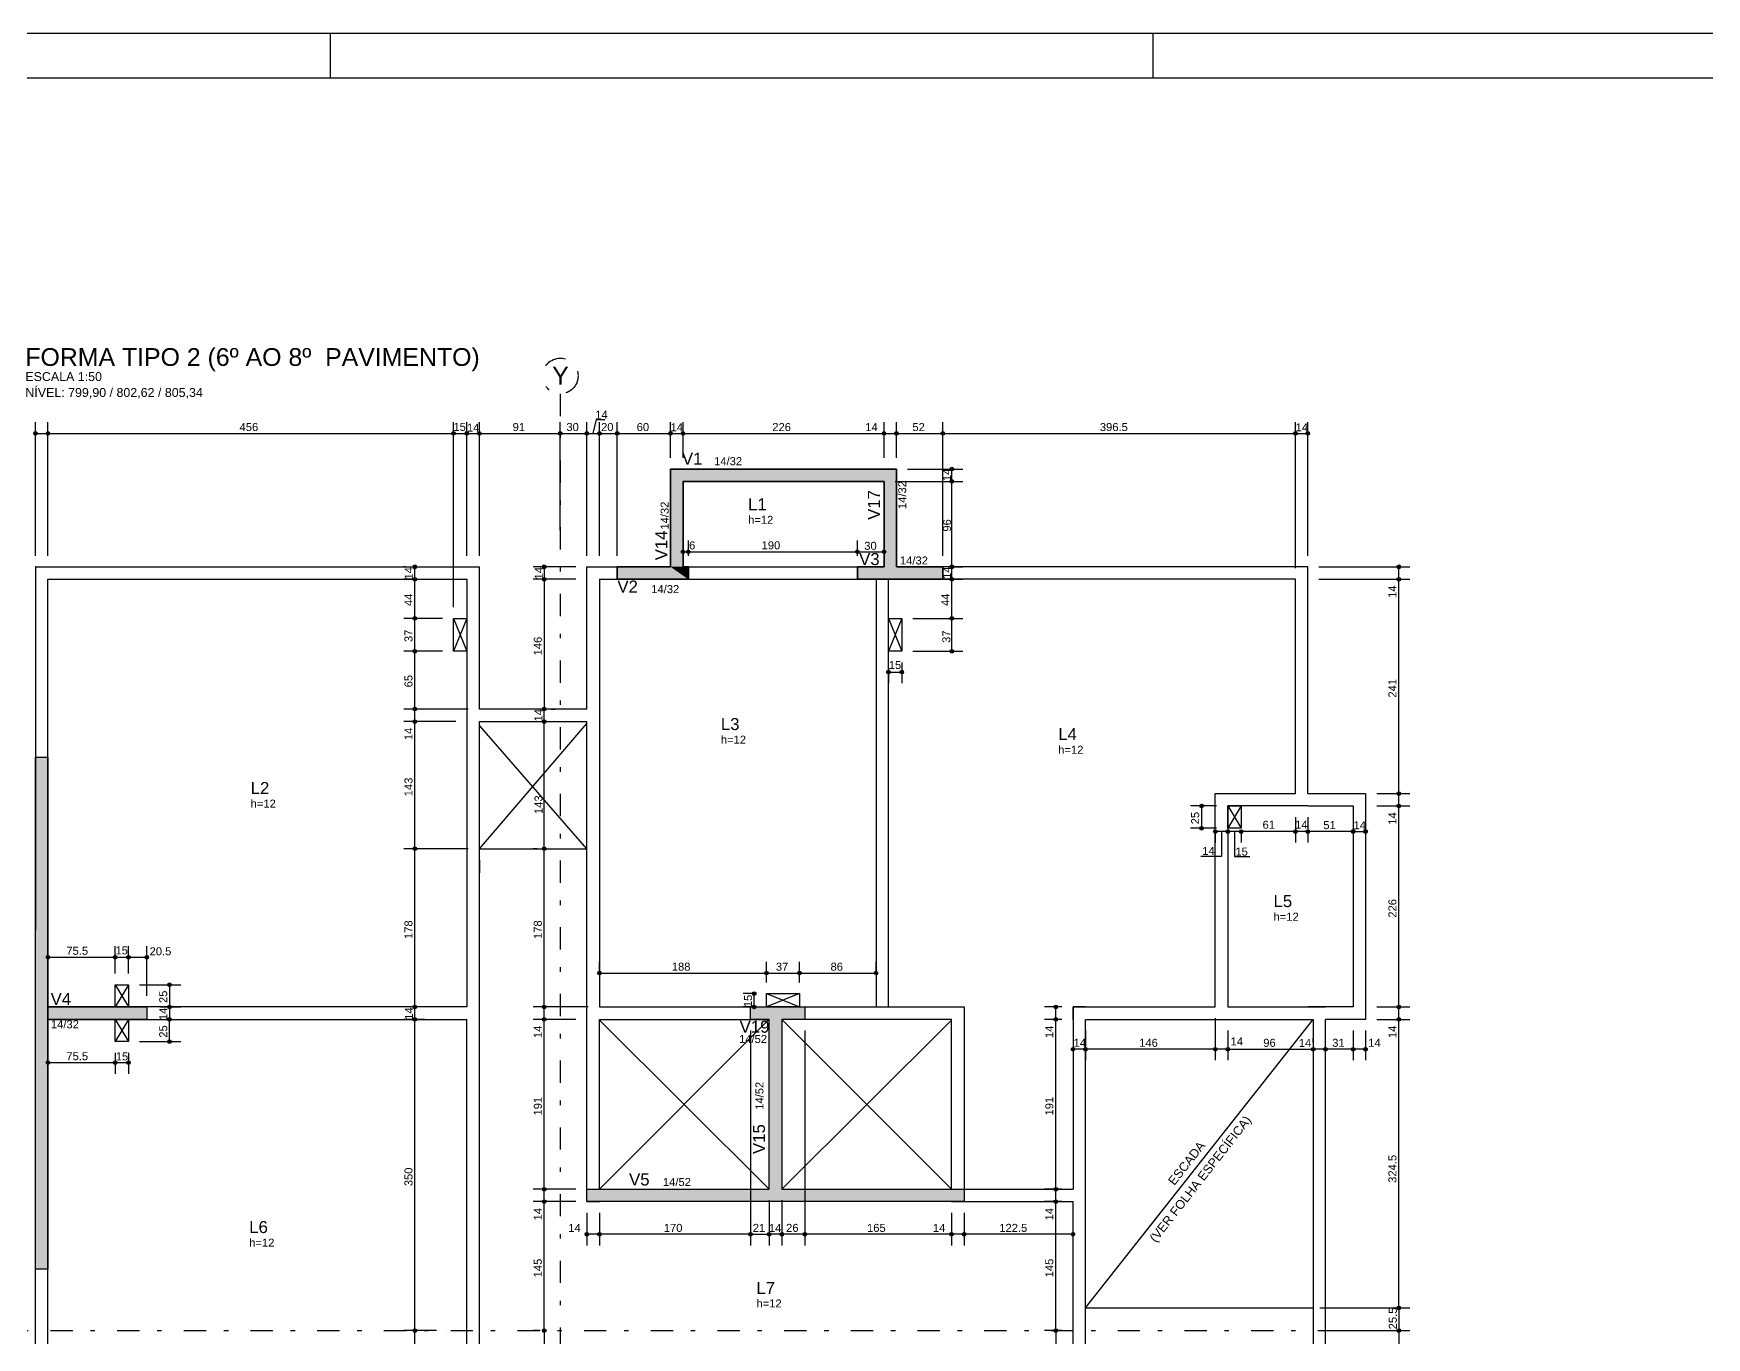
# Model space of a CAD drawing. Extents: x 0 to 119, y 0 to 84.
# Drawn here: x 19.73 to 57.35, y 54.77 to 84.1 of the extents above; entities that cross this region are included whole.
import ezdxf

# ---------------------------------------------------------------- set-up
doc = ezdxf.new("R2010")
doc.units = 0
doc.header["$MEASUREMENT"] = 0
doc.linetypes.add('ESTILO_TQS_0003', pattern=[1.5, 0.5, -0.4, 0.1, -0.5])
for name, color, linetype in [('10', 252, 'CONTINUOUS'), ('18', 6, 'CONTINUOUS'), ('20', 1, 'CONTINUOUS'), ('25', 130, 'CONTINUOUS'), ('3', 7, 'CONTINUOUS'), ('32', 250, 'CONTINUOUS'), ('37', 7, 'CONTINUOUS'), ('38', 7, 'CONTINUOUS'), ('40', 7, 'CONTINUOUS'), ('7', 232, 'CONTINUOUS'), ('9', 8, 'CONTINUOUS')]:
    doc.layers.add(name, color=color, linetype=linetype)
doc.styles.add('TQS_ARIAL', font='arial.ttf')

msp = doc.modelspace()

# ---------------------------------------------------------------- linework, layer by layer
at = {"layer": '10', "color": 252, "linetype": 'Continuous'}
for p, q in [((39.334696, 71.82267), (38.95465, 71.82267)), ((29.174502, 70.94267), (29.474502, 70.20267)), ((29.474502, 70.94267), (29.174502, 70.20267)), ((39.25476, 70.942632), (38.95476, 70.202632)), ((38.95476, 70.942632), (39.25476, 70.202632)), ((29.75465, 65.762782), (32.17465, 68.575692)), ((29.75465, 68.522829), (32.164608, 65.762757)), ((46.884694, 66.722668), (46.584694, 66.222691)), ((46.584714, 66.722657), (46.884694, 66.222691)), ((29.75465, 65.762782), (32.164608, 65.762782)), ((21.564596, 62.702478), (21.86465, 62.20255)), ((21.864596, 62.702468), (21.56464, 62.20255)), ((36.954092, 62.502665), (36.214092, 62.20267)), ((36.214102, 62.50267), (36.954092, 62.202665)), ((21.864284, 61.922403), (21.564284, 61.422403)), ((21.564284, 61.922393), (21.864284, 61.422403)), ((32.45465, 58.10267), (36.26465, 61.92267)), ((36.27465, 58.10267), (32.45465, 61.90267)), ((40.37465, 58.10267), (36.55465, 61.92267)), ((36.55465, 58.10267), (40.37465, 61.90267)), ((43.384694, 55.43267), (48.504694, 61.92267)), ((43.384692, 55.43267), (48.504694, 55.43267))]:
    msp.add_line(p, q, dxfattribs=at)
for points in [[(29.174502, 70.20267), (29.174502, 70.94267), (29.474502, 70.94267), (29.474502, 70.20267), (29.174502, 70.20267)], [(38.95476, 70.202632), (38.95476, 70.942632), (39.25476, 70.942632), (39.25476, 70.202632), (38.95476, 70.202632)], [(46.884694, 66.222691), (46.584694, 66.222691), (46.584694, 66.722668), (46.884694, 66.722668), (46.884694, 66.222691)], [(21.564596, 62.702478), (21.864811, 62.702478), (21.864811, 62.202393), (21.564596, 62.202393), (21.564596, 62.702478)], [(36.214452, 62.502589), (36.954092, 62.502589), (36.954092, 62.202665), (36.214452, 62.202665), (36.214452, 62.502589)], [(21.564284, 61.922403), (21.864284, 61.922403), (21.864284, 61.422403), (21.564284, 61.422403), (21.564284, 61.922403)]]:
    msp.add_lwpolyline(points, dxfattribs=at)
at = {"layer": '18', "color": 6, "linetype": 'ESTILO_TQS_0003'}
msp.add_line((31.57465, 75.994599), (31.57465, 38.92985), dxfattribs=at)
msp.add_circle((31.57465, 76.394599), 0.4, dxfattribs=at)
at = {"layer": '20', "color": 1, "linetype": 'ESTILO_TQS_0003'}
msp.add_line((15.610178, 54.92267), (50.967178, 54.92267), dxfattribs=at)
at = {"layer": '25', "color": 130, "linetype": 'Continuous'}
for points in [[(40.17565, 72.10267), (40.17565, 71.82267), (38.25465, 71.82267), (38.25465, 72.10267), (38.85465, 72.10267), (38.85465, 74.02267), (34.33465, 74.02267), (34.33465, 72.10267), (34.45465, 72.10267), (34.45465, 71.82267), (32.85465, 71.82267), (32.85465, 72.10267), (34.05465, 72.10267), (34.05465, 74.30267), (39.13465, 74.30267), (39.13465, 72.10267), (40.17565, 72.10267)], [(20.05465, 56.302431), (19.77465, 56.302431), (19.77465, 67.82267), (20.05465, 67.82267), (20.05465, 56.302431)], [(20.05465, 62.202393), (22.27465, 62.202393), (22.27465, 61.922393), (20.05465, 61.922393), (20.05465, 62.202393)], [(35.85465, 62.20267), (37.07465, 62.20267), (37.07465, 61.92267), (36.55465, 61.92267), (36.55465, 58.10267), (40.65465, 58.10267), (40.65465, 57.82267), (32.17465, 57.82267), (32.17465, 58.10267), (36.27465, 58.10267), (36.27465, 61.92267), (35.85465, 61.92267), (35.85465, 62.20267)]]:
    msp.add_lwpolyline(points, dxfattribs=at)
for points in [[(34.05465, 72.10267), (34.05465, 74.30267), (34.33465, 74.02267)], [(34.33465, 74.02267), (34.05465, 74.30267), (39.13465, 74.30267)], [(38.85465, 74.02267), (34.33465, 74.02267), (39.13465, 74.30267)], [(38.85465, 72.10267), (39.13465, 74.30267), (39.13465, 72.10267)], [(38.85465, 74.02267), (39.13465, 74.30267), (38.85465, 72.10267)], [(34.33465, 72.10267), (34.05465, 72.10267), (34.33465, 74.02267)], [(32.85465, 72.10267), (34.05465, 72.10267), (32.85465, 71.82267)], [(34.05465, 72.10267), (34.45465, 71.82267), (32.85465, 71.82267)], [(34.45465, 71.82267), (34.05465, 72.10267), (34.33465, 72.10267)], [(34.45465, 72.10267), (34.45465, 71.82267), (34.33465, 72.10267)], [(38.25465, 71.82267), (38.25465, 72.10267), (38.85465, 72.10267)], [(38.25465, 71.82267), (38.85465, 72.10267), (40.17565, 71.82267)], [(38.85465, 72.10267), (39.13465, 72.10267), (40.17565, 71.82267)], [(40.17565, 71.82267), (39.13465, 72.10267), (40.17565, 72.10267)], [(20.05465, 56.302431), (19.77465, 56.302431), (19.77465, 67.82267)], [(20.05465, 56.302431), (19.77465, 67.82267), (20.05465, 67.82267)], [(20.05465, 56.302431), (20.05465, 67.82267), (20.05465, 56.302431)], [(20.05465, 62.202393), (22.27465, 62.202393), (22.27465, 61.922393)], [(20.05465, 62.202393), (22.27465, 61.922393), (20.05465, 61.922393)], [(20.05465, 62.202393), (20.05465, 61.922393), (20.05465, 62.202393)], [(36.27465, 61.92267), (35.85465, 61.92267), (37.07465, 62.20267)], [(37.07465, 62.20267), (35.85465, 61.92267), (35.85465, 62.20267)], [(36.55465, 61.92267), (36.27465, 61.92267), (37.07465, 62.20267)], [(37.07465, 62.20267), (37.07465, 61.92267), (36.55465, 61.92267)], [(36.55465, 58.10267), (36.27465, 58.10267), (36.55465, 61.92267)], [(36.27465, 58.10267), (36.27465, 61.92267), (36.55465, 61.92267)], [(32.17465, 58.10267), (36.27465, 58.10267), (32.17465, 57.82267)], [(36.27465, 58.10267), (40.65465, 57.82267), (32.17465, 57.82267)], [(40.65465, 57.82267), (36.27465, 58.10267), (36.55465, 58.10267)], [(40.65465, 58.10267), (40.65465, 57.82267), (36.55465, 58.10267)]]:
    msp.add_solid(points, dxfattribs=at)
at = {"layer": '3', "color": 7, "linetype": 'Continuous'}
for points in [[(38.85465, 72.10267), (38.25465, 72.10267), (38.25465, 71.82267), (40.17565, 71.82267), (40.17565, 72.10267), (39.13465, 72.10267), (39.13465, 74.30267), (34.05465, 74.30267), (34.05465, 72.10267), (32.85465, 72.10267), (32.85465, 71.82267), (34.45465, 71.82267), (34.45465, 72.10267), (34.33465, 72.10267), (34.33465, 74.02267), (38.85465, 74.02267), (38.85465, 72.10267)], [(20.05465, 62.202393), (22.27465, 62.202393), (22.27465, 61.922393), (20.05465, 61.922393), (20.05465, 56.302274), (19.77465, 56.302274), (19.77465, 67.822513), (20.05465, 67.822513), (20.05465, 62.202393)], [(35.85465, 62.20267), (37.07465, 62.20267), (37.07465, 61.92267), (36.55465, 61.92267), (36.55465, 58.10267), (40.65465, 58.10267), (40.65465, 57.82267), (32.17465, 57.82267), (32.17465, 58.10267), (36.27465, 58.10267), (36.27465, 61.92267), (35.85465, 61.92267), (35.85465, 62.20267)]]:
    msp.add_lwpolyline(points, dxfattribs=at)
at = {"layer": '32', "color": 250, "linetype": 'Continuous'}
for p, q in [((19.77465, 72.35267), (19.77465, 75.35275)), ((20.05465, 72.35267), (20.05465, 75.35275)), ((20.05465, 72.35267), (20.05465, 75.35275)), ((29.174502, 71.19267), (29.174502, 75.35275)), ((29.174502, 71.19267), (29.174502, 75.35275)), ((29.47465, 72.35267), (29.47465, 75.35275)), ((29.47465, 72.35267), (29.47465, 75.35275)), ((29.75465, 72.35267), (29.75465, 75.35275)), ((29.75465, 72.35267), (29.75465, 75.35275)), ((31.57465, 72.927258), (31.57465, 75.35275)), ((31.57465, 74.390004), (31.57465, 75.35275)), ((32.17465, 74.734933), (32.17465, 75.35275)), ((32.17465, 72.35267), (32.17465, 75.35275)), ((32.31465, 75.10275), (32.387388, 75.413011)), ((32.387388, 75.413011), (32.575175, 75.413011)), ((32.45465, 72.35267), (32.45465, 75.35275)), ((32.45465, 72.35267), (32.45465, 75.35275)), ((32.85465, 72.35267), (32.85465, 75.35275)), ((32.85465, 72.35267), (32.85465, 75.35275)), ((34.05465, 74.55267), (34.05465, 75.35275)), ((34.05465, 74.55267), (34.05465, 75.35275)), ((34.33465, 74.55267), (34.33465, 75.35275)), ((34.33465, 74.55267), (34.33465, 75.35275)), ((38.85465, 74.55267), (38.85465, 75.35275)), ((38.85465, 74.55267), (38.85465, 75.35275)), ((39.13465, 74.55267), (39.13465, 75.35275)), ((39.13465, 74.55267), (39.13465, 75.35275)), ((40.175617, 72.352731), (40.175617, 75.35275)), ((40.17565, 72.35267), (40.17565, 75.35275)), ((48.10465, 72.07267), (48.10465, 75.35275)), ((48.10465, 72.07267), (48.10465, 75.35275)), ((48.38465, 72.35267), (48.38465, 75.35275)), ((19.77465, 75.10275), (20.05465, 75.10275)), ((20.05465, 75.10275), (29.174502, 75.10275)), ((29.174502, 75.10275), (29.47465, 75.10275)), ((29.47465, 75.10275), (29.75465, 75.10275)), ((29.75465, 75.10275), (31.57465, 75.10275)), ((31.57465, 75.10275), (32.17465, 75.10275)), ((32.17465, 75.10275), (32.45465, 75.10275)), ((32.45465, 75.10275), (32.85465, 75.10275)), ((32.85465, 75.10275), (34.05465, 75.10275)), ((34.05465, 75.10275), (34.33465, 75.10275)), ((34.33465, 75.10275), (38.85465, 75.10275)), ((38.85465, 75.10275), (39.13465, 75.10275)), ((39.13465, 75.10275), (40.17565, 75.10275)), ((40.175617, 75.10275), (48.10465, 75.10275)), ((48.10465, 75.10275), (48.38465, 75.10275)), ((31.57465, 74.140004), (31.57465, 74.140004)), ((32.17465, 74.484933), (32.17465, 74.484933)), ((34.05465, 74.30267), (34.05465, 74.30267)), ((34.05465, 74.30267), (34.05465, 74.30267)), ((34.33465, 74.30267), (34.33465, 74.30267)), ((34.33465, 74.30267), (34.33465, 74.30267)), ((38.85465, 74.30267), (38.85465, 74.30267)), ((38.85465, 74.30267), (38.85465, 74.30267)), ((39.13465, 74.30267), (39.13465, 74.30267)), ((39.13465, 74.30267), (39.13465, 74.30267)), ((39.13465, 74.30267), (39.13465, 74.30267)), ((39.38465, 74.30267), (40.62962, 74.30267)), ((40.37962, 74.02267), (40.37962, 74.30267)), ((38.85465, 74.02267), (38.85465, 74.02267)), ((38.85465, 74.02267), (38.85465, 74.02267)), ((39.10465, 74.02267), (40.62962, 74.02267)), ((39.10465, 74.02267), (40.62962, 74.02267)), ((40.37962, 72.102731), (40.37962, 74.02267)), ((31.57465, 72.677258), (31.57465, 72.677258)), ((34.45465, 72.35267), (34.45465, 72.692473)), ((34.45465, 72.35267), (34.45465, 72.692473)), ((38.25465, 72.35267), (38.25465, 72.692473)), ((38.25465, 72.35267), (38.25465, 72.692473)), ((38.85465, 72.559328), (38.85465, 72.692473)), ((34.33465, 72.442473), (34.45465, 72.442473)), ((34.33465, 72.442473), (34.33465, 72.442473)), ((34.45465, 72.442473), (38.25465, 72.442473)), ((38.25465, 72.442473), (38.85465, 72.442473)), ((38.85465, 72.309328), (38.85465, 72.309328)), ((19.77465, 72.10267), (19.77465, 72.10267)), ((19.77465, 72.10267), (19.77465, 72.10267)), ((20.05465, 72.10267), (20.05465, 72.10267)), ((20.05465, 72.10267), (20.05465, 72.10267)), ((28.098526, 72.10267), (28.055076, 72.10267)), ((28.305076, 71.82267), (28.305076, 72.10267)), ((28.348526, 72.10267), (28.348526, 72.10267)), ((29.47465, 72.10267), (29.47465, 72.10267)), ((29.47465, 72.10267), (29.47465, 72.10267)), ((29.75465, 72.10267), (29.75465, 72.10267)), ((29.75465, 72.10267), (29.75465, 72.10267)), ((31.92465, 72.10267), (30.962948, 72.10267)), ((31.212948, 72.10267), (31.212948, 71.82267)), ((32.17465, 72.10267), (32.17465, 72.10267)), ((32.17465, 72.10267), (32.17465, 72.10267)), ((32.45465, 72.10267), (32.45465, 72.10267)), ((32.45465, 72.10267), (32.45465, 72.10267)), ((32.85465, 72.10267), (32.85465, 72.10267)), ((32.85465, 72.10267), (32.85465, 72.10267)), ((34.45465, 72.10267), (34.45465, 72.10267)), ((34.45465, 72.10267), (34.45465, 72.10267)), ((38.25465, 72.10267), (38.25465, 72.10267)), ((38.25465, 72.10267), (38.25465, 72.10267)), ((40.175617, 72.102731), (40.175617, 72.102731)), ((40.175617, 72.102731), (40.175617, 72.102731)), ((40.17565, 72.10267), (40.17565, 72.10267)), ((40.267609, 72.10267), (40.267609, 72.10267)), ((40.37962, 71.82267), (40.37962, 72.10267)), ((40.425617, 72.102731), (40.62962, 72.102731)), ((40.517609, 72.10267), (40.62962, 72.10267)), ((48.384606, 72.10267), (48.384606, 72.10267)), ((48.38465, 72.10267), (48.38465, 72.10267)), ((48.634606, 72.10267), (50.68093, 72.10267)), ((50.43093, 71.82267), (50.43093, 72.10267)), ((19.77465, 71.82267), (19.77465, 71.82267)), ((19.77465, 71.82267), (19.77465, 71.82267)), ((28.085531, 71.82267), (28.055076, 71.82267)), ((28.258305, 71.82267), (28.055076, 71.82267)), ((28.305076, 70.94267), (28.305076, 71.82267)), ((28.335531, 71.82267), (28.335531, 71.82267)), ((28.508305, 71.82267), (28.508305, 71.82267)), ((31.92465, 71.82267), (30.962948, 71.82267)), ((31.92465, 71.82267), (30.962948, 71.82267)), ((31.212948, 71.82267), (31.212948, 68.90267)), ((32.17465, 71.82267), (32.17465, 71.82267)), ((32.17465, 71.82267), (32.17465, 71.82267)), ((39.931354, 71.82267), (39.931354, 71.82267)), ((40.181354, 71.82267), (40.62962, 71.82267)), ((40.267609, 71.82267), (40.267609, 71.82267)), ((40.37962, 70.942632), (40.37962, 71.82267)), ((40.517609, 71.82267), (40.62962, 71.82267)), ((48.10465, 71.82267), (48.10465, 71.82267)), ((48.10465, 71.82267), (48.10465, 71.82267)), ((48.38465, 71.82267), (48.38465, 71.82267)), ((48.38465, 71.82267), (48.38465, 71.82267)), ((48.63465, 71.82267), (50.68093, 71.82267)), ((48.63465, 71.82267), (50.68093, 71.82267)), ((50.43093, 67.00267), (50.43093, 71.82267)), ((28.924502, 70.94267), (28.055076, 70.94267)), ((28.924502, 70.94267), (28.055076, 70.94267)), ((28.305076, 70.20267), (28.305076, 70.94267)), ((29.174502, 70.94267), (29.174502, 70.94267)), ((29.174502, 70.94267), (29.174502, 70.94267)), ((29.174502, 70.94267), (29.174502, 70.94267)), ((29.174502, 70.94267), (29.174502, 70.94267)), ((39.25476, 70.942632), (39.25476, 70.942632)), ((39.25476, 70.942632), (39.25476, 70.942632)), ((39.50476, 70.942632), (40.62962, 70.942632)), ((39.50476, 70.942632), (40.62962, 70.942632)), ((40.37962, 70.202632), (40.37962, 70.942632)), ((28.924502, 70.20267), (28.055076, 70.20267)), ((28.924502, 70.20267), (28.055076, 70.20267)), ((28.305076, 68.90267), (28.305076, 70.20267)), ((29.174502, 70.20267), (29.174502, 70.20267)), ((29.174502, 70.20267), (29.174502, 70.20267)), ((38.95465, 70.084556), (38.95465, 70.084556)), ((39.25476, 70.202632), (39.25476, 70.202632)), ((39.25476, 70.202632), (39.25476, 70.202632)), ((39.50476, 70.202632), (40.62962, 70.202632)), ((38.95465, 69.834556), (38.95465, 69.484039)), ((38.95465, 69.734039), (39.25476, 69.734039)), ((39.25476, 69.952632), (39.25476, 69.484039)), ((29.22465, 68.90267), (28.055076, 68.90267)), ((29.50465, 68.90267), (28.055076, 68.90267)), ((28.305076, 68.62267), (28.305076, 68.90267)), ((29.47465, 68.90267), (29.47465, 68.90267)), ((29.75465, 68.90267), (29.75465, 68.90267)), ((31.92465, 68.90267), (30.962948, 68.90267)), ((31.121846, 68.90267), (31.121846, 68.90267)), ((31.212948, 68.62267), (31.212948, 68.90267)), ((31.371846, 68.90267), (31.462948, 68.90267)), ((32.17465, 68.90267), (32.17465, 68.90267)), ((29.22465, 68.62267), (28.055076, 68.62267)), ((29.22465, 68.62267), (28.055076, 68.62267)), ((28.305076, 65.762782), (28.305076, 68.62267)), ((29.47465, 68.62267), (29.47465, 68.62267)), ((29.47465, 68.62267), (29.47465, 68.62267)), ((30.96465, 68.62267), (30.962948, 68.62267)), ((30.96465, 68.62267), (30.962948, 68.62267)), ((31.212948, 65.762757), (31.212948, 68.62267)), ((31.21465, 68.62267), (31.21465, 68.62267)), ((31.21465, 68.62267), (31.21465, 68.62267)), ((19.77465, 67.82267), (19.77465, 67.82267)), ((19.77465, 67.82267), (19.77465, 67.82267)), ((49.684517, 67.00267), (49.684517, 67.00267)), ((49.684517, 67.00267), (49.684517, 67.00267)), ((49.934517, 67.00267), (50.68093, 67.00267)), ((49.934517, 67.00267), (50.68093, 67.00267)), ((50.43093, 66.722668), (50.43093, 67.00267)), ((46.334694, 66.722668), (45.74526, 66.722668)), ((45.99526, 66.722668), (45.99526, 66.222668)), ((46.584694, 66.722668), (46.584694, 66.722668)), ((48.10465, 66.722668), (48.10465, 66.722668)), ((48.10465, 66.722668), (48.10465, 66.722668)), ((48.38465, 66.722667), (48.38465, 66.722667)), ((48.38465, 66.722667), (48.38465, 66.722667)), ((49.40465, 66.722667), (49.40465, 66.722667)), ((49.684517, 66.722668), (49.684517, 66.722668)), ((49.684517, 66.722668), (49.684517, 66.722668)), ((49.934517, 66.722668), (50.68093, 66.722668)), ((49.934517, 66.722668), (50.68093, 66.722668)), ((50.43093, 62.202668), (50.43093, 66.722668)), ((46.334694, 66.222668), (45.74526, 66.222668)), ((46.304694, 66.35316), (46.304694, 66.35316)), ((46.584414, 66.412746), (46.584414, 66.412746)), ((46.584694, 66.426891), (46.584694, 66.426891)), ((46.584694, 66.222668), (46.584694, 66.222668)), ((46.884694, 66.415881), (46.884694, 66.415881)), ((46.884694, 66.411911), (46.884694, 66.411911)), ((48.10465, 66.472668), (48.10465, 65.898607)), ((48.10465, 66.472668), (48.10465, 65.898607)), ((48.38465, 66.472667), (48.38465, 65.898607)), ((48.38465, 66.472667), (48.38465, 65.898607)), ((49.40465, 66.568327), (49.40465, 66.568327)), ((49.40465, 66.472667), (49.40465, 65.898607)), ((49.40465, 66.318327), (49.40465, 65.898608)), ((49.68465, 66.52606), (49.68465, 66.52606)), ((49.68465, 66.27606), (49.68465, 65.898608)), ((46.584694, 66.148607), (46.304694, 66.148607)), ((46.304694, 66.10316), (46.304694, 65.898607)), ((46.584414, 66.162746), (46.584414, 65.898607)), ((46.884694, 66.148607), (46.584414, 66.148607)), ((46.584694, 66.176891), (46.584694, 65.898607)), ((46.884694, 66.165881), (46.884694, 65.898607)), ((46.884694, 66.161911), (46.884694, 65.898607)), ((48.10465, 66.148607), (46.884694, 66.148607)), ((48.38465, 66.148607), (48.10465, 66.148607)), ((49.40465, 66.148607), (48.38465, 66.148607)), ((49.40465, 66.148608), (49.68465, 66.148608)), ((29.50465, 65.762782), (28.055076, 65.762782)), ((29.50465, 65.762782), (28.055076, 65.762782)), ((28.305076, 62.20255), (28.305076, 65.762782)), ((29.75465, 65.762782), (29.75465, 65.762782)), ((29.75465, 65.762782), (29.75465, 65.762782)), ((31.055916, 65.762757), (30.962948, 65.762757)), ((31.055916, 65.762757), (30.962948, 65.762757)), ((31.212948, 62.20267), (31.212948, 65.762757)), ((31.305916, 65.762757), (31.305916, 65.762757)), ((31.305916, 65.762757), (31.305916, 65.762757)), ((20.05465, 62.452393), (20.05465, 63.57165)), ((20.05465, 63.32165), (21.564596, 63.32165)), ((21.564596, 62.952478), (21.564596, 63.57165)), ((21.564596, 62.952478), (21.564596, 63.57165)), ((21.564596, 63.32165), (21.864811, 63.32165)), ((21.864811, 62.952478), (21.864811, 63.57165)), ((21.864811, 62.952478), (21.864811, 63.57165)), ((21.864811, 63.32165), (22.27465, 63.32165)), ((22.27465, 62.45255), (22.27465, 63.57165)), ((32.45465, 63.00267), (32.45465, 63.214348)), ((36.214102, 62.75267), (36.214102, 63.214348)), ((36.214452, 62.752589), (36.214452, 63.214348)), ((36.954092, 62.752665), (36.954092, 63.214348)), ((36.954092, 62.752665), (36.954092, 63.214348)), ((38.67465, 63.00232), (38.67465, 63.214348)), ((32.45465, 62.964348), (36.214452, 62.964348)), ((36.214102, 62.964348), (36.954092, 62.964348)), ((36.954092, 62.964348), (38.67465, 62.964348)), ((21.564596, 62.702478), (21.564596, 62.702478)), ((21.564596, 62.702478), (21.564596, 62.702478)), ((21.864811, 62.702478), (21.864811, 62.702478)), ((21.864811, 62.702478), (21.864811, 62.702478)), ((21.864811, 62.702478), (21.864811, 62.702478)), ((22.114811, 62.702478), (23.040011, 62.702478)), ((22.790011, 62.702478), (22.790011, 62.20255)), ((32.45465, 62.75267), (32.45465, 62.75267)), ((35.964102, 62.50267), (35.68664, 62.50267)), ((35.93664, 62.20267), (35.93664, 62.50267)), ((36.214102, 62.50267), (36.214102, 62.50267)), ((36.214102, 62.50267), (36.214102, 62.50267)), ((36.214452, 62.502589), (36.214452, 62.502589)), ((36.954092, 62.502665), (36.954092, 62.502665)), ((36.954092, 62.502665), (36.954092, 62.502665)), ((38.67465, 62.75232), (38.67465, 62.75232)), ((19.77465, 62.20255), (19.77465, 62.20255)), ((19.77465, 62.20255), (19.77465, 62.20255)), ((20.05465, 62.202393), (20.05465, 62.202393)), ((22.27465, 62.20255), (22.27465, 62.20255)), ((22.334297, 62.20255), (22.334297, 62.20255)), ((22.584297, 62.20255), (23.040011, 62.20255)), ((22.584297, 62.20255), (22.584297, 62.20255)), ((22.790011, 62.20255), (22.790011, 61.92255)), ((22.834297, 62.20255), (23.040011, 62.20255)), ((28.754571, 62.20255), (28.055076, 62.20255)), ((28.504571, 62.20255), (28.055076, 62.20255)), ((28.305076, 61.92255), (28.305076, 62.20255)), ((28.754571, 62.20255), (28.754571, 62.20255)), ((29.004571, 62.20255), (29.004571, 62.20255)), ((31.92465, 62.20267), (30.962948, 62.20267)), ((32.20465, 62.20267), (30.962948, 62.20267)), ((31.212948, 61.92267), (31.212948, 62.20267)), ((32.17465, 62.20267), (32.17465, 62.20267)), ((32.45465, 62.20267), (32.45465, 62.20267)), ((35.964092, 62.20267), (35.68664, 62.20267)), ((36.214092, 62.20267), (36.214092, 62.20267)), ((42.854694, 62.20267), (42.465213, 62.20267)), ((42.715213, 61.92267), (42.715213, 62.20267)), ((43.104694, 62.20267), (43.104694, 62.20267)), ((46.304694, 62.20267), (46.304694, 62.20267)), ((49.684517, 62.202668), (49.684517, 62.202668)), ((49.684517, 62.202668), (49.684517, 62.202668)), ((49.934517, 62.202668), (50.68093, 62.202668)), ((49.934517, 62.202668), (50.68093, 62.202668)), ((50.43093, 61.922668), (50.43093, 62.202668)), ((19.77465, 61.92255), (19.77465, 61.92255)), ((19.77465, 61.92255), (19.77465, 61.92255)), ((22.59915, 61.92255), (22.59915, 61.92255)), ((22.64113, 61.92255), (22.64113, 61.92255)), ((22.790011, 61.422403), (22.790011, 61.92255)), ((22.84915, 61.92255), (23.040011, 61.92255)), ((22.89113, 61.92255), (23.040011, 61.92255)), ((28.522224, 61.92255), (28.055076, 61.92255)), ((28.522224, 61.92255), (28.055076, 61.92255)), ((28.305076, 54.92267), (28.305076, 61.92255)), ((28.772224, 61.92255), (28.772224, 61.92255)), ((28.772224, 61.92255), (28.772224, 61.92255)), ((31.92465, 61.92267), (30.962948, 61.92267)), ((31.92465, 61.92267), (30.962948, 61.92267)), ((31.212948, 58.10267), (31.212948, 61.92267)), ((32.17465, 61.92267), (32.17465, 61.92267)), ((32.17465, 61.92267), (32.17465, 61.92267)), ((35.85465, 61.92267), (35.85465, 61.92267)), ((35.85465, 61.92267), (35.85465, 61.92267)), ((37.07465, 61.92267), (37.07465, 61.92267)), ((37.07465, 61.92267), (37.07465, 61.92267)), ((42.854694, 61.92267), (42.465213, 61.92267)), ((42.854694, 61.92267), (42.465213, 61.92267)), ((42.715213, 58.10267), (42.715213, 61.92267)), ((43.104694, 61.92267), (43.104694, 61.92267)), ((43.104694, 61.92267), (43.104694, 61.92267)), ((43.384694, 61.92267), (43.384694, 61.92267)), ((43.384694, 61.92267), (43.384694, 61.92267)), ((46.304694, 61.95267), (46.304694, 61.00172)), ((46.304694, 61.92267), (46.304694, 61.92267)), ((46.584694, 61.92267), (46.584694, 61.92267)), ((46.584694, 61.92267), (46.584694, 61.92267)), ((48.504694, 61.787022), (48.504694, 61.787022)), ((49.404517, 61.922668), (49.404517, 61.922668)), ((49.404517, 61.922668), (49.404517, 61.922668)), ((49.684517, 61.922668), (49.684517, 61.922668)), ((49.684517, 61.922668), (49.684517, 61.922668)), ((49.684517, 61.922668), (49.684517, 61.922668)), ((49.934517, 61.922668), (50.68093, 61.922668)), ((49.934517, 61.922668), (50.68093, 61.922668)), ((50.43093, 55.43321), (50.43093, 61.922668)), ((21.564284, 61.422403), (21.564284, 61.422403)), ((21.564284, 61.422403), (21.564284, 61.422403)), ((21.864284, 61.422403), (21.864284, 61.422403)), ((21.864284, 61.422403), (21.864284, 61.422403)), ((22.114284, 61.422403), (23.040011, 61.422403)), ((35.85465, 61.67267), (35.85465, 56.838996)), ((35.85465, 61.67267), (35.85465, 56.838996)), ((37.07465, 61.67267), (37.07465, 56.838996)), ((37.07465, 61.67267), (37.07465, 56.838996)), ((43.104694, 61.522068), (43.104694, 61.522068)), ((43.384694, 61.67267), (43.384694, 61.00172)), ((43.384694, 61.67267), (43.384694, 61.00172)), ((46.304694, 61.67267), (46.304694, 61.00172)), ((46.584694, 61.67267), (46.584694, 61.00172)), ((46.584694, 61.67267), (46.584694, 61.00172)), ((48.504694, 61.537022), (48.504694, 61.00172)), ((48.504694, 61.401655), (48.504694, 61.50172)), ((48.784694, 61.466766), (48.784694, 61.50172)), ((48.784694, 61.326553), (48.784694, 61.50172)), ((49.404517, 61.672668), (49.404517, 61.00172)), ((49.404517, 61.672668), (49.404517, 61.00172)), ((49.684517, 61.672668), (49.684517, 61.00172)), ((20.05465, 61.276441), (20.05465, 61.276441)), ((20.05465, 61.026441), (20.05465, 60.700229)), ((20.05465, 60.950229), (21.564284, 60.950229)), ((21.564284, 61.172403), (21.564284, 60.700229)), ((21.564284, 61.172403), (21.564284, 60.700229)), ((21.564284, 60.950229), (21.864284, 60.950229)), ((21.864284, 61.172403), (21.864284, 60.700229)), ((43.104694, 61.272068), (43.104694, 61.00172)), ((43.384694, 61.25172), (43.104694, 61.25172)), ((46.304694, 61.25172), (43.384694, 61.25172)), ((46.584694, 61.25172), (46.304694, 61.25172)), ((46.584694, 61.25172), (48.504694, 61.25172)), ((48.784694, 61.25172), (48.504694, 61.25172)), ((48.504694, 61.151655), (48.504694, 61.151655)), ((49.404517, 61.25172), (48.784694, 61.25172)), ((48.784694, 61.216766), (48.784694, 61.216766)), ((48.784694, 61.076553), (48.784694, 61.076553)), ((49.684517, 61.25172), (49.404517, 61.25172)), ((31.92465, 58.10267), (30.962948, 58.10267)), ((31.92465, 58.10267), (30.962948, 58.10267)), ((31.212948, 57.82267), (31.212948, 58.10267)), ((32.17465, 58.10267), (32.17465, 58.10267)), ((32.17465, 58.10267), (32.17465, 58.10267)), ((36.27465, 58.10267), (36.27465, 58.10267)), ((36.55465, 58.10267), (36.55465, 58.10267)), ((42.854694, 58.10267), (42.465213, 58.10267)), ((42.854694, 58.10267), (42.465213, 58.10267)), ((42.715213, 57.82267), (42.715213, 58.10267)), ((43.104694, 58.10267), (43.104694, 58.10267)), ((43.104694, 58.10267), (43.104694, 58.10267)), ((31.92465, 57.82267), (30.962948, 57.82267)), ((31.92465, 57.82267), (30.962948, 57.82267)), ((31.212948, 54.92267), (31.212948, 57.82267)), ((32.17465, 57.82267), (32.17465, 57.82267)), ((32.17465, 57.82267), (32.17465, 57.82267)), ((32.17465, 57.82267), (32.17465, 57.82267)), ((32.17465, 57.57267), (32.17465, 56.838996)), ((32.45465, 57.82267), (32.45465, 57.82267)), ((32.45465, 57.82267), (32.45465, 57.82267)), ((32.45465, 57.57267), (32.45465, 56.838996)), ((32.45465, 57.57267), (32.45465, 56.838996)), ((36.27465, 57.85267), (36.27465, 56.838996)), ((36.27465, 57.82267), (36.27465, 57.82267)), ((36.27465, 57.57267), (36.27465, 56.838996)), ((36.55465, 57.85267), (36.55465, 56.838996)), ((36.55465, 57.82267), (36.55465, 57.82267)), ((36.55465, 57.57267), (36.55465, 56.838996)), ((40.37465, 57.82267), (40.37465, 57.82267)), ((40.37465, 57.82267), (40.37465, 57.82267)), ((40.37465, 57.57267), (40.37465, 56.838996)), ((40.37465, 57.57267), (40.37465, 56.838996)), ((40.65465, 57.82267), (40.65465, 57.82267)), ((40.65465, 57.82267), (40.65465, 57.82267)), ((40.65465, 57.57267), (40.65465, 56.838996)), ((40.65465, 57.57267), (40.65465, 56.838996)), ((42.854694, 57.82267), (42.465213, 57.82267)), ((42.854694, 57.82267), (42.465213, 57.82267)), ((42.715213, 54.92267), (42.715213, 57.82267)), ((43.104694, 57.82267), (43.104694, 57.82267)), ((43.104694, 57.82267), (43.104694, 57.82267)), ((43.104694, 57.324922), (43.104694, 57.338996)), ((32.45465, 57.088996), (32.17465, 57.088996)), ((35.85465, 57.088996), (32.45465, 57.088996)), ((35.85465, 57.088996), (36.27465, 57.088996)), ((36.55465, 57.088996), (36.27465, 57.088996)), ((37.07465, 57.088996), (36.55465, 57.088996)), ((40.37465, 57.088996), (37.07465, 57.088996)), ((40.65465, 57.088996), (40.37465, 57.088996)), ((43.104694, 57.088996), (40.65465, 57.088996)), ((43.104694, 57.074922), (43.104694, 57.074922)), ((19.77465, 56.302431), (19.77465, 56.302431)), ((19.77465, 56.302274), (19.77465, 56.302274)), ((48.404694, 55.43321), (48.404694, 55.43321)), ((48.404694, 55.43321), (48.404694, 55.43321)), ((48.654694, 55.43321), (50.68093, 55.43321)), ((48.654694, 55.43321), (50.68093, 55.43321)), ((50.43093, 55.43321), (50.43093, 54.92267)), ((19.77465, 54.92267), (19.77465, 54.92267)), ((19.77465, 54.92267), (19.77465, 54.92267)), ((28.79255, 54.92267), (28.055076, 54.92267)), ((28.79255, 54.92267), (28.055076, 54.92267)), ((28.305076, 53.93339), (28.305076, 54.92267)), ((29.04255, 54.92267), (29.04255, 54.92267)), ((29.04255, 54.92267), (29.04255, 54.92267)), ((31.124318, 54.92267), (30.962948, 54.92267)), ((31.124318, 54.92267), (30.962948, 54.92267)), ((31.212948, 54.92267), (31.212948, 53.30267)), ((31.374318, 54.92267), (31.374318, 54.92267)), ((31.374318, 54.92267), (31.374318, 54.92267)), ((42.854694, 54.92267), (42.465213, 54.92267)), ((42.854694, 54.92267), (42.465213, 54.92267)), ((42.715213, 54.92267), (42.715213, 52.00267)), ((43.104694, 54.92267), (43.104694, 54.92267)), ((43.104694, 54.92267), (43.104694, 54.92267)), ((48.684694, 54.92267), (48.684694, 54.92267)), ((48.934694, 54.92267), (50.68093, 54.92267)), ((49.761039, 54.92267), (49.761039, 54.92267)), ((50.011039, 54.92267), (50.68093, 54.92267)), ((50.43093, 54.92267), (50.43093, 50.80267))]:
    msp.add_line(p, q, dxfattribs=at)
for points in [[(46.444694, 66.148607), (46.444694, 65.589792), (45.979593, 65.589792)], [(46.734554, 66.148607), (46.734554, 65.589792), (47.079947, 65.589792)]]:
    msp.add_lwpolyline(points, dxfattribs=at)
for centre, radius in [((19.77465, 75.10275), 0.041625), ((19.77465, 75.10275), 0.02075), ((20.05465, 75.10275), 0.041625), ((20.05465, 75.10275), 0.041625), ((20.05465, 75.10275), 0.02075), ((20.05465, 75.10275), 0.02075), ((29.174502, 75.10275), 0.041625), ((29.174502, 75.10275), 0.041625), ((29.174502, 75.10275), 0.02075), ((29.174502, 75.10275), 0.02075), ((29.47465, 75.10275), 0.041625), ((29.47465, 75.10275), 0.041625), ((29.47465, 75.10275), 0.02075), ((29.47465, 75.10275), 0.02075), ((29.75465, 75.10275), 0.041625), ((29.75465, 75.10275), 0.041625), ((29.75465, 75.10275), 0.02075), ((29.75465, 75.10275), 0.02075), ((31.57465, 75.10275), 0.041625), ((31.57465, 75.10275), 0.041625), ((31.57465, 75.10275), 0.02075), ((31.57465, 75.10275), 0.02075), ((32.17465, 75.10275), 0.041625), ((32.17465, 75.10275), 0.041625), ((32.17465, 75.10275), 0.02075), ((32.17465, 75.10275), 0.02075), ((32.45465, 75.10275), 0.041625), ((32.45465, 75.10275), 0.041625), ((32.45465, 75.10275), 0.02075), ((32.45465, 75.10275), 0.02075), ((32.85465, 75.10275), 0.041625), ((32.85465, 75.10275), 0.041625), ((32.85465, 75.10275), 0.02075), ((32.85465, 75.10275), 0.02075), ((34.05465, 75.10275), 0.041625), ((34.05465, 75.10275), 0.041625), ((34.05465, 75.10275), 0.02075), ((34.05465, 75.10275), 0.02075), ((34.33465, 75.10275), 0.041625), ((34.33465, 75.10275), 0.041625), ((34.33465, 75.10275), 0.02075), ((34.33465, 75.10275), 0.02075), ((38.85465, 75.10275), 0.041625), ((38.85465, 75.10275), 0.041625), ((38.85465, 75.10275), 0.02075), ((38.85465, 75.10275), 0.02075), ((39.13465, 75.10275), 0.041625), ((39.13465, 75.10275), 0.041625), ((39.13465, 75.10275), 0.02075), ((39.13465, 75.10275), 0.02075), ((40.175617, 75.10275), 0.041625), ((40.17565, 75.10275), 0.041625), ((40.175617, 75.10275), 0.02075), ((40.17565, 75.10275), 0.02075), ((48.10465, 75.10275), 0.041625), ((48.10465, 75.10275), 0.041625), ((48.10465, 75.10275), 0.02075), ((48.10465, 75.10275), 0.02075), ((48.38465, 75.10275), 0.041625), ((48.38465, 75.10275), 0.02075), ((40.37962, 74.30267), 0.041625), ((40.37962, 74.30267), 0.02075), ((40.37962, 74.02267), 0.041625), ((40.37962, 74.02267), 0.041625), ((40.37962, 74.02267), 0.02075), ((40.37962, 74.02267), 0.02075), ((34.33465, 72.442473), 0.041625), ((34.33465, 72.442473), 0.02075), ((34.45465, 72.442473), 0.041625), ((34.45465, 72.442473), 0.041625), ((34.45465, 72.442473), 0.02075), ((34.45465, 72.442473), 0.02075), ((38.25465, 72.442473), 0.041625), ((38.25465, 72.442473), 0.041625), ((38.25465, 72.442473), 0.02075), ((38.25465, 72.442473), 0.02075), ((38.85465, 72.442473), 0.041625), ((38.85465, 72.442473), 0.02075), ((28.305076, 72.10267), 0.041625), ((28.305076, 71.82267), 0.041625), ((28.305076, 71.82267), 0.041625), ((28.305076, 72.10267), 0.02075), ((31.212948, 72.10267), 0.041625), ((31.212948, 71.82267), 0.041625), ((31.212948, 71.82267), 0.041625), ((31.212948, 72.10267), 0.02075), ((40.37962, 72.102731), 0.041625), ((40.37962, 72.10267), 0.041625), ((40.37962, 71.82267), 0.041625), ((40.37962, 71.82267), 0.041625), ((40.37962, 72.102731), 0.02075), ((40.37962, 72.10267), 0.02075), ((50.43093, 72.10267), 0.041625), ((50.43093, 71.82267), 0.041625), ((50.43093, 71.82267), 0.041625), ((50.43093, 72.10267), 0.02075), ((28.305076, 71.82267), 0.02075), ((28.305076, 71.82267), 0.02075), ((31.212948, 71.82267), 0.02075), ((31.212948, 71.82267), 0.02075), ((40.37962, 71.82267), 0.02075), ((40.37962, 71.82267), 0.02075), ((50.43093, 71.82267), 0.02075), ((50.43093, 71.82267), 0.02075), ((28.305076, 70.94267), 0.041625), ((28.305076, 70.94267), 0.041625), ((28.305076, 70.94267), 0.02075), ((28.305076, 70.94267), 0.02075), ((40.37962, 70.942632), 0.041625), ((40.37962, 70.942632), 0.041625), ((40.37962, 70.942632), 0.02075), ((40.37962, 70.942632), 0.02075), ((28.305076, 70.20267), 0.041625), ((28.305076, 70.20267), 0.041625), ((28.305076, 70.20267), 0.02075), ((28.305076, 70.20267), 0.02075), ((40.37962, 70.202632), 0.041625), ((40.37962, 70.202632), 0.02075), ((38.95465, 69.734039), 0.041625), ((38.95465, 69.734039), 0.02075), ((39.25476, 69.734039), 0.041625), ((39.25476, 69.734039), 0.02075), ((28.305076, 68.90267), 0.041625), ((28.305076, 68.90267), 0.041625), ((28.305076, 68.90267), 0.02075), ((28.305076, 68.90267), 0.02075), ((31.212948, 68.90267), 0.041625), ((31.212948, 68.90267), 0.041625), ((31.212948, 68.90267), 0.02075), ((31.212948, 68.90267), 0.02075), ((28.305076, 68.62267), 0.041625), ((28.305076, 68.62267), 0.041625), ((28.305076, 68.62267), 0.02075), ((28.305076, 68.62267), 0.02075), ((31.212948, 68.62267), 0.041625), ((31.212948, 68.62267), 0.041625), ((31.212948, 68.62267), 0.02075), ((31.212948, 68.62267), 0.02075), ((50.43093, 67.00267), 0.041625), ((50.43093, 67.00267), 0.041625), ((50.43093, 67.00267), 0.02075), ((50.43093, 67.00267), 0.02075), ((45.99526, 66.722668), 0.041625), ((45.99526, 66.722668), 0.02075), ((50.43093, 66.722668), 0.041625), ((50.43093, 66.722668), 0.041625), ((50.43093, 66.722668), 0.02075), ((50.43093, 66.722668), 0.02075), ((45.99526, 66.222668), 0.041625), ((45.99526, 66.222668), 0.02075), ((46.304694, 66.148607), 0.041625), ((46.304694, 66.148607), 0.02075), ((46.584414, 66.148607), 0.041625), ((46.584694, 66.148607), 0.041625), ((46.584414, 66.148607), 0.02075), ((46.584694, 66.148607), 0.02075), ((46.884694, 66.148607), 0.041625), ((46.884694, 66.148607), 0.041625), ((46.884694, 66.148607), 0.02075), ((46.884694, 66.148607), 0.02075), ((48.10465, 66.148607), 0.041625), ((48.10465, 66.148607), 0.041625), ((48.10465, 66.148607), 0.02075), ((48.10465, 66.148607), 0.02075), ((48.38465, 66.148607), 0.041625), ((48.38465, 66.148607), 0.041625), ((48.38465, 66.148607), 0.02075), ((48.38465, 66.148607), 0.02075), ((49.40465, 66.148608), 0.041625), ((49.40465, 66.148607), 0.041625), ((49.40465, 66.148608), 0.02075), ((49.40465, 66.148607), 0.02075), ((49.68465, 66.148608), 0.041625), ((49.68465, 66.148608), 0.02075), ((28.305076, 65.762782), 0.041625), ((28.305076, 65.762782), 0.041625), ((28.305076, 65.762782), 0.02075), ((28.305076, 65.762782), 0.02075), ((31.212948, 65.762757), 0.041625), ((31.212948, 65.762757), 0.041625), ((31.212948, 65.762757), 0.02075), ((31.212948, 65.762757), 0.02075), ((20.05465, 63.32165), 0.041625), ((20.05465, 63.32165), 0.02075), ((21.564596, 63.32165), 0.041625), ((21.564596, 63.32165), 0.041625), ((21.564596, 63.32165), 0.02075), ((21.564596, 63.32165), 0.02075), ((21.864811, 63.32165), 0.041625), ((21.864811, 63.32165), 0.041625), ((21.864811, 63.32165), 0.02075), ((21.864811, 63.32165), 0.02075), ((22.27465, 63.32165), 0.041625), ((22.27465, 63.32165), 0.02075), ((32.45465, 62.964348), 0.041625), ((32.45465, 62.964348), 0.02075), ((36.214102, 62.964348), 0.041625), ((36.214452, 62.964348), 0.041625), ((36.214102, 62.964348), 0.02075), ((36.214452, 62.964348), 0.02075), ((36.954092, 62.964348), 0.041625), ((36.954092, 62.964348), 0.041625), ((36.954092, 62.964348), 0.02075), ((36.954092, 62.964348), 0.02075), ((38.67465, 62.964348), 0.041625), ((38.67465, 62.964348), 0.02075), ((22.790011, 62.702478), 0.041625), ((22.790011, 62.702478), 0.02075), ((35.93664, 62.50267), 0.041625), ((35.93664, 62.50267), 0.02075), ((22.790011, 62.20255), 0.041625), ((22.790011, 62.20255), 0.041625), ((22.790011, 62.20255), 0.02075), ((22.790011, 62.20255), 0.02075), ((28.305076, 62.20255), 0.041625), ((28.305076, 62.20255), 0.041625), ((28.305076, 62.20255), 0.02075), ((28.305076, 62.20255), 0.02075), ((31.212948, 62.20267), 0.041625), ((31.212948, 62.20267), 0.041625), ((31.212948, 62.20267), 0.02075), ((31.212948, 62.20267), 0.02075), ((35.93664, 62.20267), 0.041625), ((35.93664, 62.20267), 0.02075), ((42.715213, 62.20267), 0.041625), ((42.715213, 62.20267), 0.02075), ((50.43093, 62.202668), 0.041625), ((50.43093, 62.202668), 0.041625), ((50.43093, 62.202668), 0.02075), ((50.43093, 62.202668), 0.02075), ((22.790011, 61.92255), 0.041625), ((22.790011, 61.92255), 0.041625), ((22.790011, 61.92255), 0.02075), ((22.790011, 61.92255), 0.02075), ((28.305076, 61.92255), 0.041625), ((28.305076, 61.92255), 0.041625), ((28.305076, 61.92255), 0.02075), ((28.305076, 61.92255), 0.02075), ((31.212948, 61.92267), 0.041625), ((31.212948, 61.92267), 0.041625), ((31.212948, 61.92267), 0.02075), ((31.212948, 61.92267), 0.02075), ((42.715213, 61.92267), 0.041625), ((42.715213, 61.92267), 0.041625), ((42.715213, 61.92267), 0.02075), ((42.715213, 61.92267), 0.02075), ((50.43093, 61.922668), 0.041625), ((50.43093, 61.922668), 0.041625), ((50.43093, 61.922668), 0.02075), ((50.43093, 61.922668), 0.02075), ((22.790011, 61.422403), 0.041625), ((22.790011, 61.422403), 0.02075), ((20.05465, 60.950229), 0.041625), ((20.05465, 60.950229), 0.02075), ((21.564284, 60.950229), 0.041625), ((21.564284, 60.950229), 0.041625), ((21.564284, 60.950229), 0.02075), ((21.564284, 60.950229), 0.02075), ((21.864284, 60.950229), 0.041625), ((21.864284, 60.950229), 0.02075), ((43.104694, 61.25172), 0.041625), ((43.104694, 61.25172), 0.02075), ((43.384694, 61.25172), 0.041625), ((43.384694, 61.25172), 0.041625), ((43.384694, 61.25172), 0.02075), ((43.384694, 61.25172), 0.02075), ((46.304694, 61.25172), 0.041625), ((46.304694, 61.25172), 0.041625), ((46.304694, 61.25172), 0.02075), ((46.304694, 61.25172), 0.02075), ((46.584694, 61.25172), 0.041625), ((46.584694, 61.25172), 0.041625), ((46.584694, 61.25172), 0.02075), ((46.584694, 61.25172), 0.02075), ((48.504694, 61.25172), 0.041625), ((48.504694, 61.25172), 0.041625), ((48.504694, 61.25172), 0.02075), ((48.504694, 61.25172), 0.02075), ((48.784694, 61.25172), 0.041625), ((48.784694, 61.25172), 0.041625), ((48.784694, 61.25172), 0.02075), ((48.784694, 61.25172), 0.02075), ((49.404517, 61.25172), 0.041625), ((49.404517, 61.25172), 0.041625), ((49.404517, 61.25172), 0.02075), ((49.404517, 61.25172), 0.02075), ((49.684517, 61.25172), 0.041625), ((49.684517, 61.25172), 0.02075), ((31.212948, 58.10267), 0.041625), ((31.212948, 58.10267), 0.041625), ((31.212948, 58.10267), 0.02075), ((31.212948, 58.10267), 0.02075), ((42.715213, 58.10267), 0.041625), ((42.715213, 58.10267), 0.041625), ((42.715213, 58.10267), 0.02075), ((42.715213, 58.10267), 0.02075), ((31.212948, 57.82267), 0.041625), ((31.212948, 57.82267), 0.041625), ((31.212948, 57.82267), 0.02075), ((31.212948, 57.82267), 0.02075), ((42.715213, 57.82267), 0.041625), ((42.715213, 57.82267), 0.041625), ((42.715213, 57.82267), 0.02075), ((42.715213, 57.82267), 0.02075), ((32.17465, 57.088996), 0.041625), ((32.17465, 57.088996), 0.02075), ((32.45465, 57.088996), 0.041625), ((32.45465, 57.088996), 0.041625), ((32.45465, 57.088996), 0.02075), ((32.45465, 57.088996), 0.02075), ((35.85465, 57.088996), 0.041625), ((35.85465, 57.088996), 0.041625), ((35.85465, 57.088996), 0.02075), ((35.85465, 57.088996), 0.02075), ((36.27465, 57.088996), 0.041625), ((36.27465, 57.088996), 0.041625), ((36.27465, 57.088996), 0.02075), ((36.27465, 57.088996), 0.02075), ((36.55465, 57.088996), 0.041625), ((36.55465, 57.088996), 0.041625), ((36.55465, 57.088996), 0.02075), ((36.55465, 57.088996), 0.02075), ((37.07465, 57.088996), 0.041625), ((37.07465, 57.088996), 0.041625), ((37.07465, 57.088996), 0.02075), ((37.07465, 57.088996), 0.02075), ((40.37465, 57.088996), 0.041625), ((40.37465, 57.088996), 0.041625), ((40.37465, 57.088996), 0.02075), ((40.37465, 57.088996), 0.02075), ((40.65465, 57.088996), 0.041625), ((40.65465, 57.088996), 0.041625), ((40.65465, 57.088996), 0.02075), ((40.65465, 57.088996), 0.02075), ((43.104694, 57.088996), 0.041625), ((43.104694, 57.088996), 0.02075), ((50.43093, 55.43321), 0.041625), ((50.43093, 55.43321), 0.041625), ((50.43093, 55.43321), 0.02075), ((50.43093, 55.43321), 0.02075), ((28.305076, 54.92267), 0.041625), ((28.305076, 54.92267), 0.041625), ((28.305076, 54.92267), 0.02075), ((28.305076, 54.92267), 0.02075), ((31.212948, 54.92267), 0.041625), ((31.212948, 54.92267), 0.041625), ((31.212948, 54.92267), 0.02075), ((31.212948, 54.92267), 0.02075), ((42.715213, 54.92267), 0.041625), ((42.715213, 54.92267), 0.041625), ((42.715213, 54.92267), 0.02075), ((42.715213, 54.92267), 0.02075), ((50.43093, 54.92267), 0.041625), ((50.43093, 54.92267), 0.041625), ((50.43093, 54.92267), 0.02075), ((50.43093, 54.92267), 0.02075)]:
    msp.add_circle(centre, radius, dxfattribs=at)
at = {"layer": '40', "linetype": 'Continuous'}
for p, q in [((118.9, 84.099998), (0, 84.100001)), ((26.4, 84.099999), (26.4, 83.099999)), ((44.9, 84.099999), (44.9, 83.099999))]:
    msp.add_line(p, q, dxfattribs=at)
at = {"layer": '7', "color": 232, "linetype": 'Continuous'}
msp.add_line((3, 83.100001), (117.9, 83.099998), dxfattribs=at)
at = {"layer": '9', "color": 8, "linetype": 'Continuous'}
for p, q in [((19.77465, 72.10267), (29.75465, 72.10267)), ((32.17465, 72.10267), (34.05465, 72.10267)), ((32.17465, 68.90267), (32.17465, 72.10267)), ((34.353683, 72.10267), (38.85465, 72.10267)), ((48.38465, 72.10267), (39.13465, 72.10267)), ((48.38465, 67.002668), (48.38465, 72.10267)), ((20.05465, 62.20255), (20.05465, 71.82267)), ((20.05465, 71.82267), (29.47465, 71.82267)), ((29.47465, 71.82267), (29.47465, 62.20255)), ((32.45465, 71.82267), (38.67465, 71.82267)), ((38.67465, 71.82267), (38.67465, 62.20267)), ((38.95465, 62.20267), (38.95465, 71.82267)), ((48.10465, 71.82267), (38.95465, 71.82267)), ((48.10465, 67.002668), (48.10465, 71.82267)), ((29.75465, 48.302671), (29.75465, 68.62267)), ((29.75465, 68.62267), (32.17465, 68.62267)), ((32.17465, 57.82267), (32.17465, 68.62267)), ((48.38465, 67.002668), (49.684517, 67.002668)), ((49.684517, 67.002668), (49.684517, 61.92267)), ((46.584694, 66.72267), (46.584694, 62.20267)), ((29.75465, 65.50267), (29.75465, 65.22267)), ((19.77465, 58.90267), (19.77465, 65.22267)), ((29.47465, 62.20255), (20.05465, 62.20255)), ((38.67465, 62.20267), (38.95465, 62.20267)), ((43.104694, 61.92267), (43.104694, 62.20267)), ((43.104694, 62.20267), (46.304694, 62.20267)), ((46.584694, 62.20267), (48.784694, 62.20267)), ((20.05465, 52.30267), (20.05465, 61.92255)), ((20.05465, 61.92255), (29.47465, 61.92255)), ((29.47465, 52.30267), (29.47465, 61.92255)), ((32.45465, 58.10267), (32.45465, 61.92267)), ((32.45465, 61.92267), (36.26465, 61.92267)), ((43.384694, 50.80267), (43.384694, 61.92267)), ((49.684517, 61.92267), (48.784694, 61.92267)), ((19.77465, 52.30267), (19.77465, 61.021981)), ((29.75465, 58.62267), (29.75465, 58.90267)), ((43.384694, 57.82267), (43.384694, 58.10267)), ((32.17465, 57.82267), (32.45465, 57.82267)), ((43.104694, 52.00267), (43.104694, 57.82267))]:
    msp.add_line(p, q, dxfattribs=at)
for points in [[(19.78964, 72.10267), (19.77465, 72.10267), (19.77465, 63.932539)], [(32.17465, 68.90267), (29.75465, 68.90267), (29.75465, 72.10267)], [(32.45465, 71.82267), (32.45465, 62.20267), (40.65465, 62.20267), (40.65465, 61.92267)], [(46.304694, 66.72267), (46.304694, 67.002668), (48.10465, 67.002668)], [(46.304694, 62.20267), (46.304694, 67.002668), (46.584694, 67.002668)], [(48.38465, 66.72267), (46.584694, 66.72267)], [(48.38465, 66.72267), (49.404517, 66.72267), (49.404517, 62.20267), (48.392118, 62.20267)], [(40.37465, 62.20267), (40.65465, 62.20267), (40.65465, 58.10267), (43.104694, 58.10267)], [(43.384694, 62.20267), (43.104694, 62.20267), (43.104694, 58.10267)], [(40.37465, 58.10267), (40.37465, 61.92267), (36.55465, 61.92267)], [(43.384694, 61.92267), (48.504694, 61.92267), (48.504694, 50.80267)], [(48.784694, 50.80267), (48.784694, 50.80267), (48.784694, 61.92267)], [(40.37465, 57.82267), (40.65465, 57.82267), (43.104694, 57.82267)]]:
    msp.add_lwpolyline(points, dxfattribs=at)

# ---------------------------------------------------------------- texts
at = {"layer": '10', "color": 252, "linetype": 'Continuous', "style": 'TQS_ARIAL'}
for s, p in [('(VER FOLHA ESPECÍFICA)', (44.965103, 56.891545)), ('ESCADA', (45.3831, 58.173417))]:
    msp.add_text(s, height=0.2, rotation=52, dxfattribs=at).set_placement(p)
at = {"layer": '18', "color": 6, "linetype": 'ESTILO_TQS_0003', "style": 'TQS_ARIAL'}
msp.add_text('Y', height=0.4, dxfattribs=at).set_placement((31.392777, 76.203346))
at = {"layer": '3', "color": 7, "linetype": 'Continuous', "style": 'TQS_ARIAL'}
for s, height, p in [('FORMA TIPO 2 (6º AO 8º  PAVIMENTO)', 0.4, (19.545197, 76.621688)), ('ESCALA 1:50', 0.2, (19.545197, 76.281688)), ('NÍVEL: 799,90 / 802,62 / 805,34', 0.2, (19.545197, 75.924012))]:
    msp.add_text(s, height=height, dxfattribs=at).set_placement(p)
at = {"layer": '32', "color": 250, "linetype": 'Continuous', "style": 'TQS_ARIAL'}
for s, p in [('456', (24.362576, 75.15675)), ('15', (29.172758, 75.161362)), ('14', (29.477572, 75.14379)), ('91', (30.50265, 75.15675)), ('30', (31.71265, 75.15675)), ('14', (32.359677, 75.433396)), ('20', (32.49265, 75.15675)), ('60', (33.29265, 75.15675)), ('14', (34.056026, 75.152113)), ('226', (36.34265, 75.15675)), ('14', (38.43465, 75.15675)), ('52', (39.49315, 75.15675)), ('396.5', (43.708133, 75.15675)), ('14', (48.111059, 75.150049)), ('6', (34.47111, 72.493992)), ('190', (36.10265, 72.496473)), ('30', (38.409691, 72.485407)), ('15', (38.961959, 69.803842)), ('61', (47.366539, 66.211408)), ('14', (48.098411, 66.212813)), ('51', (48.73265, 66.202607)), ('14', (49.413086, 66.198493)), ('14', (46.011692, 65.621374)), ('15', (46.755669, 65.606487)), ('75.5', (20.467623, 63.37565)), ('15', (21.572121, 63.384631)), ('20.5', (22.339307, 63.364508)), ('188', (34.082551, 63.018348)), ('37', (36.422097, 63.018348)), ('86', (37.652371, 63.018348)), ('14', (43.119542, 61.30815)), ('146', (44.592694, 61.30572)), ('14', (46.64881, 61.336799)), ('96', (47.382694, 61.30572)), ('14', (48.18091, 61.303237)), ('31', (48.932606, 61.30572)), ('14', (49.743832, 61.306304)), ('75.5', (20.467467, 61.004229)), ('15', (21.578932, 60.999394)), ('14', (31.75465, 57.142996)), ('170', (33.90265, 57.142996)), ('21', (35.90265, 57.142996)), ('14', (36.265085, 57.140213)), ('26', (36.65265, 57.142996)), ('165', (38.47265, 57.142996)), ('14', (39.95465, 57.142996)), ('122.5', (41.447672, 57.142996))]:
    msp.add_text(s, height=0.18, dxfattribs=at).set_placement(p)
for s, p in [('14', (40.358412, 74.029412)), ('96', (40.360985, 72.893289)), ('14', (28.258624, 71.815302)), ('14', (31.181761, 71.819616)), ('14', (40.359239, 71.830037)), ('44', (28.251076, 71.22067)), ('44', (40.32562, 71.220651)), ('14', (50.37693, 71.40267)), ('37', (28.251076, 70.41067)), ('146', (31.158948, 70.11067)), ('37', (40.345368, 70.391638)), ('65', (28.251076, 69.39067)), ('241', (50.37693, 69.16067)), ('14', (31.174707, 68.623986)), ('14', (28.251076, 68.20267)), ('143', (28.251076, 66.940726)), ('143', (31.174946, 66.542922)), ('25', (45.94126, 66.310668)), ('14', (50.37693, 66.302668)), ('226', (50.37693, 64.210668)), ('178', (28.251076, 63.730666)), ('178', (31.158948, 63.730713)), ('25', (22.736011, 62.290514)), ('15', (35.885816, 62.197981)), ('14', (22.736537, 61.908105)), ('14', (28.262484, 61.912943)), ('25', (22.736011, 61.510477)), ('14', (31.158948, 61.50267)), ('14', (42.661213, 61.50267)), ('14', (50.37693, 61.502668)), ('191', (31.158948, 59.76067)), ('191', (42.661213, 59.76067)), ('324.5', (50.37693, 58.245939)), ('350', (28.251076, 58.17061)), ('14', (31.158948, 57.40267)), ('14', (42.661213, 57.40267)), ('145', (31.158948, 56.12067)), ('145', (42.661213, 56.12067)), ('25.5', (50.38643, 54.950843))]:
    msp.add_text(s, height=0.18, rotation=90, dxfattribs=at).set_placement(p)
at = {"layer": '37', "color": 7, "linetype": 'Continuous', "style": 'TQS_ARIAL'}
for s, height, p in [('V1', 0.27, (34.310576, 74.40103)), ('14/32', 0.18, (35.033814, 74.388606)), ('V3', 0.27, (38.294511, 72.142436)), ('14/32', 0.18, (39.212847, 72.15555)), ('V2', 0.27, (32.859236, 71.523678)), ('14/32', 0.18, (33.620863, 71.511253)), ('V4', 0.27, (20.113578, 62.24874)), ('14/32', 0.18, (20.12028, 61.721087)), ('V19', 0.27, (35.607575, 61.622972)), ('14/52', 0.18, (35.594487, 61.391497)), ('V5', 0.27, (33.121516, 58.187014)), ('14/52', 0.18, (33.883143, 58.174589))]:
    msp.add_text(s, height=height, dxfattribs=at).set_placement(p)
for s, height, p in [('V17', 0.27, (38.761081, 73.158397)), ('14/32', 0.18, (39.354847, 73.402101)), ('14/32', 0.18, (34.012388, 72.939354)), ('V14', 0.27, (33.980172, 72.249083)), ('14/52', 0.18, (36.143085, 59.889588)), ('V15', 0.27, (36.17741, 58.894213))]:
    msp.add_text(s, height=height, rotation=90, dxfattribs=at).set_placement(p)
at = {"layer": '38', "color": 7, "linetype": 'Continuous', "style": 'TQS_ARIAL'}
for s, height, p in [('L1', 0.27, (35.798026, 73.375831)), ('h=12', 0.18, (35.798026, 73.069831)), ('L3', 0.27, (35.185144, 68.43111)), ('L4', 0.27, (42.773017, 68.204606)), ('h=12', 0.18, (35.185144, 68.12511)), ('h=12', 0.18, (42.773017, 67.898606)), ('L2', 0.27, (24.612144, 66.992423)), ('h=12', 0.18, (24.612144, 66.686423)), ('L5', 0.27, (47.613841, 64.448504)), ('h=12', 0.18, (47.613841, 64.142504)), ('L6', 0.27, (24.579968, 57.116665)), ('h=12', 0.18, (24.579968, 56.810665)), ('L7', 0.27, (35.985995, 55.748437)), ('h=12', 0.18, (35.985995, 55.442437))]:
    msp.add_text(s, height=height, dxfattribs=at).set_placement(p)

doc.saveas('drawing.dxf')
